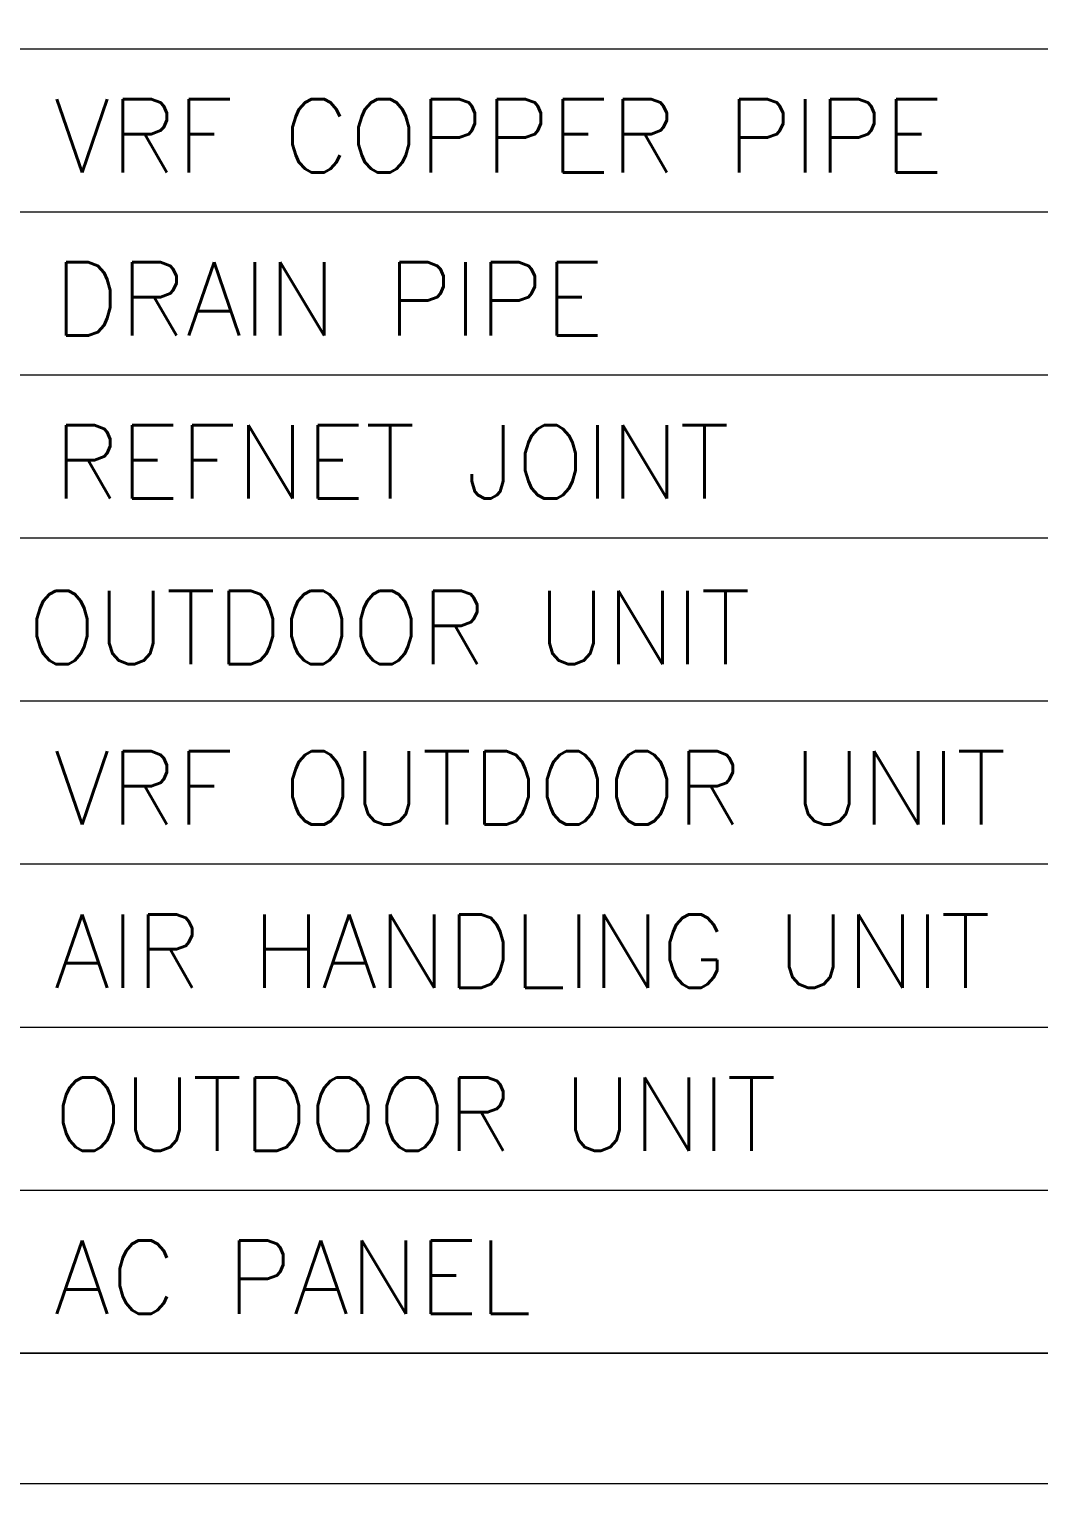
# Model space of a CAD drawing. Extents: x 3505867 to 4040009, y -660366 to -590408.
# Drawn here: x 3964527 to 3966317, y -625948 to -623369 of the extents above; entities that cross this region are included whole.
import ezdxf

# ---------------------------------------------------------------- set-up
doc = ezdxf.new("R2010")
doc.units = 0
doc.header["$LTSCALE"] = 6
doc.header["$MEASUREMENT"] = 0
doc.linetypes.add('ACAD_ISO04W100', pattern=[30, 24, -3, 0, -3])
doc.linetypes.add('CONTINU', pattern=[0])
doc.layers.get('0').update_dxf_attribs({"linetype": 'CONTINUOUS', "lineweight": 0})
doc.layers.add('axes', color=40, linetype='ACAD_ISO04W100', lineweight=0)
doc.layers.add('ELE-LIGHTING WIRRING', color=7, linetype='CONTINUOUS', lineweight=0)
doc.styles.get("Standard").update_dxf_attribs({"font": 'SIMPLEX'})

msp = doc.modelspace()

# ---------------------------------------------------------------- linework, layer by layer
for points in [[(3990675, -593936.6), (3990675, -625948), (3945593.8, -625948), (3945593.8, -593936.6)], [(3990443.2, -594168.4), (3990443.2, -625716.2), (3945825.6, -625716.2), (3945825.6, -594168.4)]]:
    msp.add_lwpolyline(points, close=True)
at = {"layer": 'axes', "color": 7, "linetype": 'CONTINU', "lineweight": 0}
for p, q in [((3962830.4, -623404.3), (3967790, -623404.3)), ((3962830.4, -623693.3), (3967790, -623693.3)), ((3962830.4, -623982.3), (3967790, -623982.3)), ((3962830.4, -624271.2), (3967790, -624271.2)), ((3962830.4, -624560.2), (3967790, -624560.2)), ((3962830.4, -624849.2), (3967790, -624849.2)), ((3962830.4, -625138.2), (3967790, -625138.2)), ((3962830.4, -625427.2), (3967790, -625427.2)), ((3962830.4, -625716.2), (3967790, -625716.2))]:
    msp.add_line(p, q, dxfattribs=at)

# ---------------------------------------------------------------- texts
at = {"layer": 'ELE-LIGHTING WIRRING', "color": 7, "linetype": 'CONTINU', "lineweight": 0, "char_height": 130, "width": 3616.807, "attachment_point": 1}
for s, insert in [('{\\C256;VRF COPPER PIPE}', (3964570.7, -623493.6)), ('{\\C256;DRAIN PIPE}', (3964570.7, -623782.6)), ('{\\C256;REFNET JOINT}', (3964570.7, -624071.5)), ('{\\C256; OUTDOOR UNIT}', (3964435.1, -624365)), ('{\\C256;VRF OUTDOOR UNIT}', (3964570.7, -624649.5)), ('{\\C256;AIR HANDLING UNIT}', (3964570.7, -624938.5)), ('{\\C256;OUTDOOR UNIT}', (3964570.7, -625227.5)), ('{\\C256;AC PANEL}', (3964570.7, -625516.5))]:
    msp.add_mtext(s, dxfattribs=dict(at, insert=insert))

doc.saveas('drawing.dxf')
